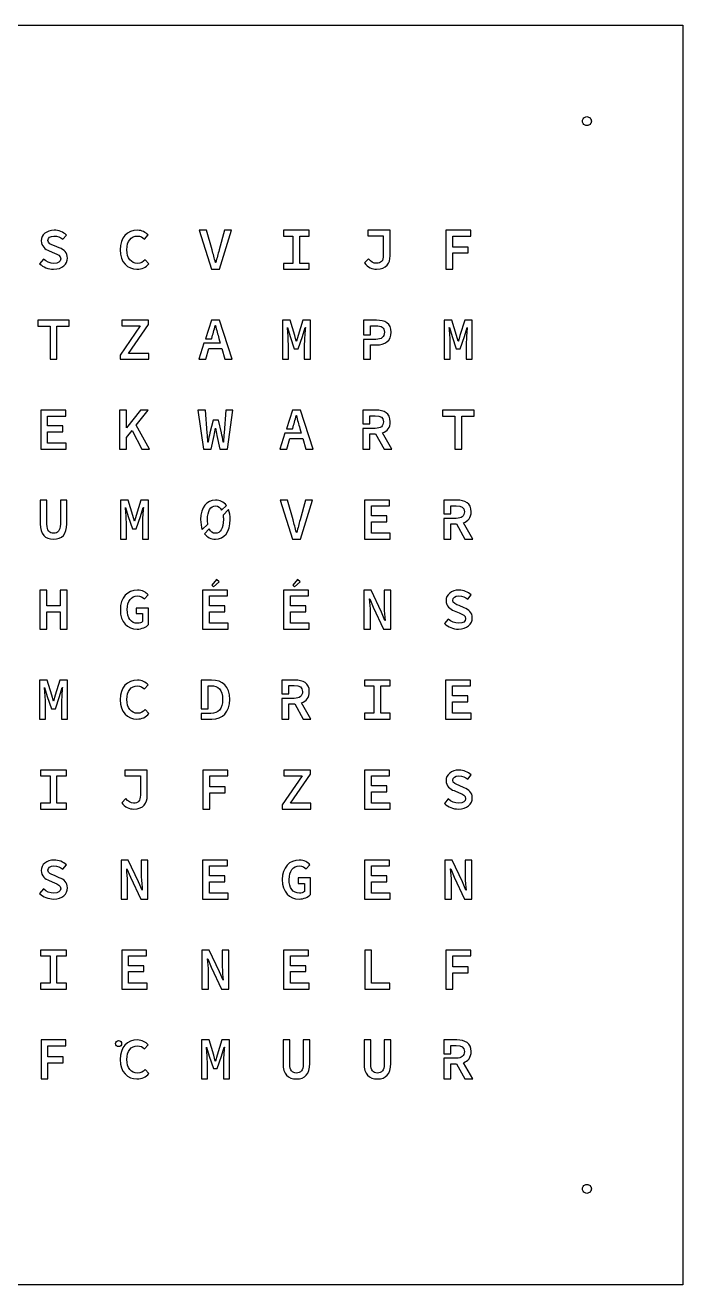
# Model space of a CAD drawing. Extents: x 10 to 430, y 10 to 430.
# Drawn here: x 210.7 to 430, y 10 to 430 of the extents above; entities that cross this region are included whole.
import ezdxf

# ---------------------------------------------------------------- set-up
doc = ezdxf.new("R2010")
doc.units = 0
for name, color, linetype in [('border', 7, 'CONTINUOUS'), ('chars', 7, 'CONTINUOUS'), ('dots_outline', 7, 'CONTINUOUS')]:
    doc.layers.add(name, color=color, linetype=linetype)

msp = doc.modelspace()

# ---------------------------------------------------------------- linework, layer by layer
at = {"layer": 'border', "color": 7}
msp.add_lwpolyline([(10, 430), (430, 430), (430, 10), (10, 10)], close=True, dxfattribs=at)
at = {"layer": 'chars', "color": 7}
for points in [[(272.999285, 355.09254), (271.170545, 361.63229), (268.725585, 361.63229), (272.780625, 348.63229)], [(272.780625, 348.63229), (275.503865, 348.63229), (279.539035, 361.63229), (277.173585, 361.63229), (275.364725, 355.09254)], [(332.37781, 353.08274), (332.37781, 361.63229), (324.94088, 361.63229), (324.94088, 359.7389), (330.11355, 359.7389), (330.11355, 353.27794)], [(223.25768, 358.621963), (224.40812, 360.040843)], [(250.468595, 358.67949), (251.695735, 360.06002)], [(218.71343, 354.767981), (220.41992, 354.020193)], [(222.06889, 355.745857), (220.41992, 356.455297)], [(216.77686, 351.987745), (215.47302, 350.472996)], [(251.944995, 350.45382), (250.717855, 351.81518)], [(274.231695, 350.85859), (274.152195, 350.85859)], [(325.21415, 352.14581), (323.88682, 350.7404)], [(275.28547, 325.54977), (275.74281, 323.95969), (273.86489, 323.95969), (272.44275, 323.95969), (270.29353, 323.95969), (268.5665, 318.6324), (270.9121, 318.6324), (271.92599, 322.15053), (276.25957, 322.15053), (277.25331, 318.6324), (279.69812, 318.6324), (275.48443, 331.63212), (272.78073, 331.63212)], [(272.78073, 331.63212), (270.77982, 325.45937), (272.87427, 325.45937), (272.90007, 325.54977)], [(274.05297, 329.84305), (274.13257, 329.84305)], [(303.776035, 323.87997), (303.776035, 318.63226), (305.803555, 318.63226), (305.803555, 331.63226), (303.259215, 331.63226), (301.688875, 326.56345), (301.172055, 324.61544), (301.092555, 324.61544), (300.555865, 326.56345), (299.005405, 331.63226), (296.461065, 331.63226), (296.461125, 318.63226)], [(298.110965, 329.20718), (298.170565, 329.20718), (299.025305, 326.18578), (300.436615, 322.0711), (301.748545, 322.0711), (303.179735, 326.18578), (304.054355, 329.20718), (304.113955, 329.20718)], [(323.52071, 331.63238), (323.52071, 326.75154), (325.82651, 326.75154), (325.82651, 329.7834), (327.61555, 329.7834)], [(327.79435, 331.63238), (323.52071, 331.63238)], [(357.776045, 323.87997), (357.776045, 318.63226), (359.803565, 318.63226), (359.803565, 331.63226), (357.259225, 331.63226), (355.688885, 326.56345), (355.172065, 324.61544), (355.092565, 324.61544), (354.555875, 326.56345), (353.005415, 331.63226), (350.461075, 331.63226), (350.461135, 318.63226)], [(352.110975, 329.20718), (352.170575, 329.20718), (353.025315, 326.18578), (354.436625, 322.0711), (355.748555, 322.0711), (357.179745, 326.18578), (358.054365, 329.20718), (358.113965, 329.20718)], [(296.461125, 318.63226), (298.448885, 318.63226), (298.448885, 323.87997)], [(327.61555, 325.25137), (325.82651, 325.25137), (323.52071, 325.25137), (323.52071, 318.63214), (325.82651, 318.63214), (325.82651, 323.40291), (327.79435, 323.40291)], [(350.461135, 318.63226), (352.448895, 318.63226), (352.448895, 323.87997)], [(271.42895, 294.09865), (270.772987, 301.63229), (268.308155, 301.63229), (270.156779, 288.63229)], [(276.120079, 294.09865), (275.106318, 298.31272), (273.37696, 298.31272), (272.303565, 294.09865)], [(274.589498, 293.24391), (275.603259, 288.63229), (278.207235, 288.63229), (279.95647, 301.63229), (277.630782, 301.63229), (276.994697, 294.09865)], [(302.28547, 295.5498), (302.74281, 293.95972), (300.86489, 293.95972), (299.44275, 293.95972), (297.29353, 293.95972), (295.5665, 288.63243), (297.9121, 288.63243), (298.92599, 292.15056), (303.25957, 292.15056), (304.25331, 288.63243), (306.69812, 288.63243), (302.48443, 301.63215), (299.78073, 301.63215)], [(299.78073, 301.63215), (297.77982, 295.4594), (299.87427, 295.4594), (299.90007, 295.5498)], [(301.05297, 299.84308), (301.13257, 299.84308)], [(323.31192, 301.63215), (323.31192, 297.04948), (325.61775, 297.04948), (325.61775, 299.78368), (327.40677, 299.78368)], [(327.64553, 301.63215), (323.31192, 301.63215)], [(274.112437, 295.66899), (274.172067, 295.66899)], [(327.40677, 295.54983), (325.61775, 295.54983), (323.31192, 295.54983), (323.31192, 288.63243), (325.61775, 288.63243), (325.61775, 293.72101), (327.56594, 293.72101), (330.34872, 288.63243), (332.9527, 288.63243), (329.85157, 294.05897)], [(270.156779, 288.63229), (272.720999, 288.63229), (273.714883, 293.24391)], [(271.66748, 290.97786), (271.60785, 290.97786)], [(276.835675, 290.97786), (276.756165, 290.97786)], [(217.94613, 263.570708), (217.94613, 271.63227), (215.68186, 271.63227), (215.68186, 263.746384)], [(224.58276, 263.746384), (224.58276, 271.63227), (222.4161, 271.63227), (222.4161, 263.570708)], [(249.77603, 263.87998), (249.77603, 258.63227), (251.80355, 258.63227), (251.80355, 271.63227), (249.25921, 271.63227), (247.68887, 266.56346), (247.17205, 264.61545), (247.09255, 264.61545), (246.55586, 266.56346), (245.00541, 271.63227), (242.46107, 271.63227), (242.46113, 258.63227)], [(244.11097, 269.20719), (244.17057, 269.20719), (245.02531, 266.18579), (246.43662, 262.07111), (247.74854, 262.07111), (249.17973, 266.18579), (250.05435, 269.20719), (250.11395, 269.20719)], [(276.19912, 268.25973), (277.77783, 269.83844)], [(299.999285, 265.09252), (298.170545, 271.63227), (295.725585, 271.63227), (299.780625, 258.63227)], [(299.780625, 258.63227), (302.503865, 258.63227), (306.539035, 271.63227), (304.173585, 271.63227), (302.364725, 265.09252)], [(350.31193, 271.63213), (350.31193, 267.04946), (352.61776, 267.04946), (352.61776, 269.78366), (354.40678, 269.78366)], [(354.64554, 271.63213), (350.31193, 271.63213)], [(278.52095, 268.46023), (276.67919, 266.61848)], [(354.40678, 265.54981), (352.61776, 265.54981), (350.31193, 265.54981), (350.31193, 258.63241), (352.61776, 258.63241), (352.61776, 263.72099), (354.56595, 263.72099), (357.34873, 258.63241), (359.95271, 258.63241), (356.85158, 264.05895)], [(242.46113, 258.63227), (244.44889, 258.63227), (244.44889, 263.87998)], [(269.75712, 261.81774), (271.59423, 263.65484)], [(272.07738, 262.0167), (270.49972, 260.43902)], [(301.231695, 260.85857), (301.152195, 260.85857)], [(250.43024, 238.67949), (251.65738, 240.06002)], [(330.73627, 231.554309), (330.67667, 231.554309), (329.50388, 234.337183), (326.06505, 241.63229), (323.63997, 241.63229), (323.63997, 228.63229)], [(325.52835, 238.710272), (325.58795, 238.710272), (326.76073, 235.947275), (330.19957, 228.63229), (332.62465, 228.63229), (332.62465, 241.63229), (330.41823, 241.63229), (330.41823, 235.98703)], [(358.25769, 238.62197), (359.40813, 240.04085)], [(251.84912, 230.12786), (251.84912, 235.64999), (247.66917, 235.64999), (247.66917, 233.82845), (249.83584, 233.82845), (249.83584, 231.12492)], [(357.0689, 235.74586), (355.41993, 236.4553)], [(323.63997, 228.63229), (325.84639, 228.63229), (325.84639, 234.317306)], [(351.77687, 231.98775), (350.47303, 230.473)], [(353.71344, 234.76799), (355.41993, 234.0202)], [(222.77604, 203.88001), (222.77604, 198.6323), (224.80356, 198.6323), (224.80356, 211.6323), (222.25922, 211.6323), (220.68888, 206.56349), (220.17206, 204.61548), (220.09256, 204.61548), (219.55587, 206.56349), (218.00541, 211.6323), (215.46107, 211.6323), (215.46113, 198.6323)], [(250.468595, 208.6795), (251.695735, 210.06003)], [(269.3618, 211.63242), (269.3618, 202.00097), (271.6676, 202.00097), (271.6676, 209.7638), (272.64118, 209.7638)], [(272.78071, 211.63242), (269.3618, 211.63242)], [(296.31192, 211.63216), (296.31192, 207.04949), (298.61775, 207.04949), (298.61775, 209.78369), (300.40677, 209.78369)], [(300.64553, 211.63216), (296.31192, 211.63216)], [(217.11097, 209.20722), (217.17057, 209.20722), (218.02531, 206.18582), (219.43662, 202.07114), (220.74855, 202.07114), (222.17974, 206.18582), (223.05436, 209.20722), (223.11396, 209.20722)], [(215.46113, 198.6323), (217.44889, 198.6323), (217.44889, 203.88001)], [(251.944995, 200.45383), (250.717855, 201.81519)], [(300.40677, 205.54984), (298.61775, 205.54984), (296.31192, 205.54984), (296.31192, 198.63244), (298.61775, 198.63244), (298.61775, 203.72102), (300.56594, 203.72102), (303.34872, 198.63244), (305.9527, 198.63244), (302.85157, 204.05898)], [(272.64118, 200.5008), (271.6676, 200.5008), (269.3618, 200.5008), (269.3618, 198.63218), (272.90008, 198.63218)], [(251.377805, 173.08273), (251.377805, 181.63228), (243.940875, 181.63228), (243.940875, 179.73889), (249.113545, 179.73889), (249.113545, 173.27793)], [(357.0689, 175.74585), (355.41993, 176.45529)], [(358.25769, 178.62196), (359.40813, 180.04084)], [(353.71344, 174.76798), (355.41993, 174.02019)], [(244.214145, 172.1458), (242.886815, 170.74039)], [(351.77687, 171.98774), (350.47303, 170.47299)], [(249.73627, 141.554308), (249.67667, 141.554308), (248.50388, 144.337182), (245.06505, 151.632289), (242.63997, 151.632289), (242.63997, 138.632289)], [(244.52835, 148.710271), (244.58795, 148.710271), (245.76073, 145.947274), (249.19957, 138.632289), (251.62465, 138.632289), (251.62465, 151.632289), (249.41823, 151.632289), (249.41823, 145.987029)], [(357.73628, 141.554308), (357.67668, 141.554308), (356.50389, 144.337182), (353.06506, 151.632289), (350.63998, 151.632289), (350.63998, 138.632289)], [(352.52836, 148.710271), (352.58796, 148.710271), (353.76074, 145.947274), (357.19958, 138.632289), (359.62466, 138.632289), (359.62466, 151.632289), (357.41824, 151.632289), (357.41824, 145.987029)], [(223.25768, 148.62197), (224.40812, 150.04085)], [(304.43024, 148.67949), (305.65738, 150.06002)], [(218.71343, 144.76799), (220.41992, 144.0202)], [(222.06889, 145.74586), (220.41992, 146.4553)], [(242.63997, 138.632289), (244.84639, 138.632289), (244.84639, 144.317305)], [(305.84912, 140.12786), (305.84912, 145.64999), (301.66917, 145.64999), (301.66917, 143.82845), (303.83584, 143.82845), (303.83584, 141.12492)], [(350.63998, 138.632289), (352.8464, 138.632289), (352.8464, 144.317305)], [(216.77686, 141.98775), (215.47302, 140.473)], [(276.73627, 111.554308), (276.67667, 111.554308), (275.50388, 114.337182), (272.06505, 121.632289), (269.63997, 121.632289), (269.63997, 108.632289)], [(271.52835, 118.710271), (271.58795, 118.710271), (272.76073, 115.947274), (276.19957, 108.632289), (278.62465, 108.632289), (278.62465, 121.632289), (276.41823, 121.632289), (276.41823, 115.987029)], [(269.63997, 108.632289), (271.84639, 108.632289), (271.84639, 114.317305)], [(250.468595, 88.67949), (251.695735, 90.06002)], [(276.776035, 83.88), (276.776035, 78.63229), (278.803555, 78.63229), (278.803555, 91.63229), (276.259215, 91.63229), (274.688875, 86.56348), (274.172055, 84.61547), (274.092555, 84.61547), (273.555865, 86.56348), (272.005405, 91.63229), (269.461065, 91.63229), (269.461125, 78.63229)], [(271.110965, 89.20721), (271.170565, 89.20721), (272.025305, 86.18581), (273.436615, 82.07113), (274.748545, 82.07113), (276.179735, 86.18581), (277.054355, 89.20721), (277.113955, 89.20721)], [(298.94613, 83.570728), (298.94613, 91.63229), (296.68186, 91.63229), (296.68186, 83.746404)], [(305.58276, 83.746404), (305.58276, 91.63229), (303.4161, 91.63229), (303.4161, 83.570728)], [(325.94613, 83.570728), (325.94613, 91.63229), (323.68186, 91.63229), (323.68186, 83.746404)], [(332.58276, 83.746404), (332.58276, 91.63229), (330.4161, 91.63229), (330.4161, 83.570728)], [(350.31193, 91.63215), (350.31193, 87.04948), (352.61776, 87.04948), (352.61776, 89.78368), (354.40678, 89.78368)], [(354.64554, 91.63215), (350.31193, 91.63215)], [(354.40678, 85.54983), (352.61776, 85.54983), (350.31193, 85.54983), (350.31193, 78.63243), (352.61776, 78.63243), (352.61776, 83.72101), (354.56595, 83.72101), (357.34873, 78.63243), (359.95271, 78.63243), (356.85158, 84.05897)], [(251.944995, 80.45382), (250.717855, 81.81518)], [(269.461125, 78.63229), (271.448885, 78.63229), (271.448885, 83.88)]]:
    msp.add_lwpolyline(points, dxfattribs=at)
for points in [[(296.83873, 348.632289), (305.42589, 348.632289), (305.42589, 350.580302), (302.28521, 350.580302), (302.28521, 359.684277), (305.42589, 359.684277), (305.42589, 361.632289), (296.83873, 361.632289), (296.83873, 359.684277), (299.9794, 359.684277), (299.9794, 350.580302), (296.83873, 350.580302)], [(350.97789, 348.63229), (353.2837, 348.63229), (353.2837, 354.0589), (358.39226, 354.0589), (358.39226, 356.00691), (353.2837, 356.00691), (353.2837, 359.68428), (359.28675, 359.68428), (359.28675, 361.63229), (350.97789, 361.63229)], [(220.15149, 348.632288)], [(247.956795, 348.63229)], [(327.86881, 348.63229)], [(218.9794, 318.63226), (221.28521, 318.63226), (221.28521, 329.68425), (225.38002, 329.68425), (225.38002, 331.63226), (214.8846, 331.63226), (214.8846, 329.68425), (218.9794, 329.68425)], [(242.34179, 318.63226), (251.92283, 318.63226), (251.92283, 320.58028), (245.16442, 320.58028), (251.84331, 330.24083), (251.84331, 331.63226), (242.93812, 331.63226), (242.93812, 329.70413), (249.00081, 329.70413), (242.34179, 320.0237)], [(215.868545, 288.63229), (224.396075, 288.63229), (224.396075, 290.58031), (218.174355, 290.58031), (218.174355, 294.4167), (223.282925, 294.4167), (223.282925, 296.36471), (218.174355, 296.36471), (218.174355, 299.68428), (224.197295, 299.68428), (224.197295, 301.63229), (215.868545, 301.63229)], [(242.113198, 288.63229), (244.458763, 288.63229), (244.458763, 292.46868), (246.307387, 294.81425), (249.587204, 288.63229), (252.151424, 288.63229), (247.718702, 296.58336), (251.733993, 301.63229), (249.149895, 301.63229), (244.518396, 295.72862), (244.458766, 295.72862), (244.458766, 301.63229), (242.113201, 301.63229)], [(353.97941, 288.63229), (356.28522, 288.63229), (356.28522, 299.684278), (360.38003, 299.684278), (360.38003, 301.63229), (349.88461, 301.63229), (349.88461, 299.684278), (353.97941, 299.684278)], [(274.13206, 271.63213)], [(323.868545, 258.63227), (332.396075, 258.63227), (332.396075, 260.580282), (326.174355, 260.580282), (326.174355, 264.416673), (331.282925, 264.416673), (331.282925, 266.364686), (326.174355, 266.364686), (326.174355, 269.684258), (332.197295, 269.684258), (332.197295, 271.63227), (323.868545, 271.63227)], [(278.52093, 268.46023)], [(220.15183, 258.63227)], [(273.53435, 242.703751), (275.33352, 244.344168), (274.48685, 245.159085), (272.9311, 243.307001)], [(300.53435, 242.703751), (302.33352, 244.344168), (301.48685, 245.159085), (299.9311, 243.307001)], [(215.600204, 228.63229), (217.906015, 228.63229), (217.906015, 234.39682), (222.358614, 234.39682), (222.358614, 228.63229), (224.664425, 228.63229), (224.664425, 241.63229), (222.358614, 241.63229), (222.358614, 236.40447), (217.906015, 236.40447), (217.906015, 241.63229), (215.600204, 241.63229)], [(269.86855, 228.63229), (278.396073, 228.63229), (278.396073, 230.580302), (272.17436, 230.580302), (272.17436, 234.416694), (277.282923, 234.416694), (277.282923, 236.364706), (272.17436, 236.364706), (272.17436, 239.684278), (278.197296, 239.684278), (278.197296, 241.63229), (269.86855, 241.63229)], [(296.86855, 228.63229), (305.396073, 228.63229), (305.396073, 230.580302), (299.17436, 230.580302), (299.17436, 234.416694), (304.282923, 234.416694), (304.282923, 236.364706), (299.17436, 236.364706), (299.17436, 239.684278), (305.197296, 239.684278), (305.197296, 241.63229), (296.86855, 241.63229)], [(248.01431, 228.63229)], [(355.1515, 228.63229)], [(323.83874, 198.6323), (332.42589, 198.6323), (332.42589, 200.580312), (329.28522, 200.580312), (329.28522, 209.684288), (332.42589, 209.684288), (332.42589, 211.6323), (323.83874, 211.6323), (323.83874, 209.684288), (326.97941, 209.684288), (326.97941, 200.580312), (323.83874, 200.580312)], [(350.86856, 198.6323), (359.39609, 198.6323), (359.39609, 200.580312), (353.17437, 200.580312), (353.17437, 204.416703), (358.28294, 204.416703), (358.28294, 206.364716), (353.17437, 206.364716), (353.17437, 209.684288), (359.19731, 209.684288), (359.19731, 211.6323), (350.86856, 211.6323)], [(247.956795, 198.6323)], [(215.83873, 168.63228), (224.42589, 168.63228), (224.42589, 170.580293), (221.28521, 170.580293), (221.28521, 179.684268), (224.42589, 179.684268), (224.42589, 181.63228), (215.83873, 181.63228), (215.83873, 179.684268), (218.9794, 179.684268), (218.9794, 170.580293), (215.83873, 170.580293)], [(269.97788, 168.63228), (272.28369, 168.63228), (272.28369, 174.05889), (277.39225, 174.05889), (277.39225, 176.0069), (272.28369, 176.0069), (272.28369, 179.68427), (278.28674, 179.68427), (278.28674, 181.63228), (269.97788, 181.63228)], [(296.341793, 168.63228), (305.922833, 168.63228), (305.922833, 170.5803), (299.164423, 170.5803), (305.843322, 180.24085), (305.843322, 181.63228), (296.938123, 181.63228), (296.938123, 179.70415), (303.000815, 179.70415), (296.341793, 170.02372)], [(323.868545, 168.63228), (332.396075, 168.63228), (332.396075, 170.580292), (326.174355, 170.580292), (326.174355, 174.416683), (331.282925, 174.416683), (331.282925, 176.364696), (326.174355, 176.364696), (326.174355, 179.684268), (332.197295, 179.684268), (332.197295, 181.63228), (323.868545, 181.63228)], [(246.868805, 168.63228)], [(355.1515, 168.63228)], [(269.868545, 138.63229), (278.396075, 138.63229), (278.396075, 140.580302), (272.174355, 140.580302), (272.174355, 144.416693), (277.282925, 144.416693), (277.282925, 146.364706), (272.174355, 146.364706), (272.174355, 149.684278), (278.197295, 149.684278), (278.197295, 151.63229), (269.868545, 151.63229)], [(323.868545, 138.63229), (332.396075, 138.63229), (332.396075, 140.580302), (326.174355, 140.580302), (326.174355, 144.416693), (331.282925, 144.416693), (331.282925, 146.364706), (326.174355, 146.364706), (326.174355, 149.684278), (332.197295, 149.684278), (332.197295, 151.63229), (323.868545, 151.63229)], [(220.15149, 138.63229)], [(302.01431, 138.63229)], [(215.838735, 108.63229), (224.425885, 108.63229), (224.425885, 110.58031), (221.285215, 110.58031), (221.285215, 119.68428), (224.425885, 119.68428), (224.425885, 121.63229), (215.838735, 121.63229), (215.838735, 119.68428), (218.979405, 119.68428), (218.979405, 110.58031), (215.838735, 110.58031)], [(242.86855, 108.632289), (251.39607, 108.632289), (251.39607, 110.580302), (245.17436, 110.580302), (245.17436, 114.416693), (250.28292, 114.416693), (250.28292, 116.364705), (245.17436, 116.364705), (245.17436, 119.684277), (251.1973, 119.684277), (251.1973, 121.632289), (242.86855, 121.632289)], [(296.868545, 108.632294), (305.396075, 108.632294), (305.396075, 110.580306), (299.174355, 110.580306), (299.174355, 114.416697), (304.282925, 114.416697), (304.282925, 116.36471), (299.174355, 116.36471), (299.174355, 119.684282), (305.197295, 119.684282), (305.197295, 121.632294), (296.868545, 121.632294)], [(323.93812, 108.63229), (332.3265, 108.63229), (332.3265, 110.58031), (326.22405, 110.58031), (326.22405, 121.63229), (323.93812, 121.63229)], [(350.97789, 108.632294), (353.2837, 108.632294), (353.2837, 114.058899), (358.39226, 114.058899), (358.39226, 116.006912), (353.2837, 116.006912), (353.2837, 119.684282), (359.28675, 119.684282), (359.28675, 121.632294), (350.97789, 121.632294)], [(215.97788, 78.632294), (218.28369, 78.632294), (218.28369, 84.058899), (223.39225, 84.058899), (223.39225, 86.006912), (218.28369, 86.006912), (218.28369, 89.684282), (224.28674, 89.684282), (224.28674, 91.632294), (215.97788, 91.632294)], [(242.840997, 90.424)], [(247.956795, 78.63229)], [(301.15183, 78.63229)], [(328.15183, 78.63229)]]:
    msp.add_lwpolyline(points, close=True, dxfattribs=at)
for points in [[(220.38158, 361.632288), (217.83143, 361.632288), (216.02907, 360.098365), (216.02907, 358.104264)], [(224.40812, 360.040843), (223.37273, 361.018719), (221.9155, 361.632288), (220.38158, 361.632288)], [(248.110185, 361.63229), (244.793075, 361.63229), (242.319625, 359.19718), (242.319625, 355.09394)], [(251.695735, 360.06002), (250.909595, 360.8845), (249.663285, 361.63229), (248.110185, 361.63229)], [(216.02907, 358.104264), (216.02907, 356.263556), (217.39042, 355.28568), (218.71343, 354.767981)], [(218.27243, 358.219309), (218.27243, 359.158837), (219.07774, 359.69571), (220.26653, 359.69571)], [(220.41992, 356.455297), (219.28865, 356.8963), (218.27243, 357.260606), (218.27243, 358.219309)], [(220.26653, 359.69571), (221.53202, 359.69571), (222.41402, 359.293055), (223.25768, 358.621963)], [(244.601335, 355.15146), (244.601335, 357.97005), (246.020215, 359.69571), (248.110185, 359.69571)], [(248.110185, 359.69571), (249.088065, 359.69571), (249.835855, 359.29305), (250.468595, 358.67949)], [(220.41992, 354.020193), (221.66624, 353.502494), (222.52907, 353.19571), (222.52907, 352.083615)], [(224.7916, 352.352052), (224.7916, 354.173586), (223.66034, 355.113114), (222.06889, 355.745857)], [(242.319625, 355.09394), (242.319625, 350.93317), (244.850605, 348.63229), (247.956795, 348.63229)], [(248.167705, 350.56887), (246.020215, 350.56887), (244.601335, 352.29453), (244.601335, 355.15146)], [(274.152195, 350.85859), (273.714885, 352.34942), (273.416715, 353.62159), (272.999285, 355.09254)], [(275.364725, 355.09254), (274.967165, 353.62159), (274.669005, 352.34942), (274.231695, 350.85859)], [(330.11355, 353.27794), (330.11355, 351.34551), (329.37181, 350.60376), (327.81025, 350.60376)], [(327.86881, 348.63229), (331.22616, 348.63229), (332.37781, 350.6428), (332.37781, 353.08274)], [(215.47302, 350.472996), (216.71933, 349.303379), (218.38747, 348.632288), (220.15149, 348.632288)], [(220.28571, 350.568866), (218.9627, 350.568866), (217.71638, 351.144087), (216.77686, 351.987745)], [(220.15149, 348.632288), (223.06594, 348.632288), (224.7916, 350.319603), (224.7916, 352.352052)], [(222.52907, 352.083615), (222.52907, 351.201609), (221.74293, 350.568866), (220.28571, 350.568866)], [(247.956795, 348.63229), (249.624935, 348.63229), (250.947945, 349.2842), (251.944995, 350.45382)], [(250.717855, 351.81518), (250.008415, 351.02904), (249.183935, 350.56887), (248.167705, 350.56887)], [(323.88682, 350.7404), (324.88232, 349.2374), (326.4634, 348.63229), (327.86881, 348.63229)], [(327.81025, 350.60376), (326.89283, 350.60376), (325.95589, 351.11127), (325.21415, 352.14581)], [(272.90007, 325.54977), (273.29763, 326.92133), (273.69517, 328.39198), (274.05297, 329.84305)], [(274.13257, 329.84305), (274.49037, 328.39198), (274.9078, 326.92133), (275.28547, 325.54977)], [(298.448885, 323.87997), (298.448885, 325.25153), (298.250115, 327.93501), (298.110965, 329.20718)], [(304.113955, 329.20718), (303.994685, 327.93501), (303.776035, 325.25153), (303.776035, 323.87997)], [(327.61555, 329.7834), (329.50392, 329.7834), (330.47791, 329.24657), (330.47791, 327.6166)], [(330.47791, 327.6166), (330.47791, 326.02638), (329.54368, 325.25137), (327.61555, 325.25137)], [(332.74391, 327.6166), (332.74391, 330.638), (330.63685, 331.63238), (327.79435, 331.63238)], [(327.79435, 323.40291), (330.5971, 323.40291), (332.74391, 324.73434), (332.74391, 327.6166)], [(352.448895, 323.87997), (352.448895, 325.25153), (352.250125, 327.93501), (352.110975, 329.20718)], [(358.113965, 329.20718), (357.994695, 327.93501), (357.776045, 325.25153), (357.776045, 323.87997)], [(299.90007, 295.5498), (300.29763, 296.92136), (300.69517, 298.39201), (301.05297, 299.84308)], [(301.13257, 299.84308), (301.49037, 298.39201), (301.9078, 296.92136), (302.28547, 295.5498)], [(327.40677, 299.78368), (329.19575, 299.78368), (330.16993, 299.26688), (330.16993, 297.77605)], [(332.43592, 297.77605), (332.43592, 300.67819), (330.34889, 301.63215), (327.64553, 301.63215)], [(271.60785, 290.97786), (271.56809, 292.1904), (271.50846, 293.00538), (271.42895, 294.09865)], [(272.303565, 294.09865), (272.065033, 293.00538), (271.886134, 292.1904), (271.66748, 290.97786)], [(273.714883, 293.24391), (273.893782, 294.0589), (273.993171, 294.87388), (274.112437, 295.66899)], [(274.172067, 295.66899), (274.251577, 294.87388), (274.410599, 294.0589), (274.589498, 293.24391)], [(276.756165, 290.97786), (276.557388, 292.21028), (276.378489, 293.02526), (276.120079, 294.09865)], [(276.994697, 294.09865), (276.915187, 293.02526), (276.895307, 292.21028), (276.835675, 290.97786)], [(330.16993, 297.77605), (330.16993, 296.3051), (329.19575, 295.54983), (327.40677, 295.54983)], [(329.85157, 294.05897), (331.40207, 294.59566), (332.43592, 295.80817), (332.43592, 297.77605)], [(244.44889, 263.87998), (244.44889, 265.25154), (244.25012, 267.93502), (244.11097, 269.20719)], [(250.11395, 269.20719), (249.99468, 267.93502), (249.77603, 265.25154), (249.77603, 263.87998)], [(274.13206, 271.63213), (271.2176, 271.63213), (269.2047, 269.31205), (269.2047, 265.18963)], [(271.48623, 265.18963), (271.48623, 268.06574), (272.52144, 269.69582), (274.13206, 269.69582)], [(277.77783, 269.83844), (276.9064, 271.00935), (275.64029, 271.63213), (274.13206, 271.63213)], [(274.13206, 269.69582), (275.02381, 269.69582), (275.73813, 269.19388), (276.19912, 268.25973)], [(354.40678, 269.78366), (356.19576, 269.78366), (357.16994, 269.26686), (357.16994, 267.77603)], [(359.43593, 267.77603), (359.43593, 270.67817), (357.3489, 271.63213), (354.64554, 271.63213)], [(269.2047, 265.18963), (269.2047, 263.88179), (269.40012, 262.75283), (269.75712, 261.81774)], [(271.59423, 263.65484), (271.52323, 264.11888), (271.48623, 264.63106), (271.48623, 265.18963)], [(276.77839, 265.18963), (276.77839, 262.23683), (275.74268, 260.56872), (274.13204, 260.56872)], [(274.13205, 258.63241), (277.04649, 258.63241), (279.05992, 260.99052), (279.05992, 265.18963)], [(276.67919, 266.61848), (276.74369, 266.18355), (276.77839, 265.70767), (276.77839, 265.18963)], [(279.05992, 265.18963), (279.05992, 266.45542), (278.86836, 267.54928), (278.52093, 268.46023)], [(301.152195, 260.85857), (300.714885, 262.3494), (300.416715, 263.62157), (299.999285, 265.09252)], [(302.364725, 265.09252), (301.967165, 263.62157), (301.669005, 262.3494), (301.231695, 260.85857)], [(357.16994, 267.77603), (357.16994, 266.30508), (356.19576, 265.54981), (354.40678, 265.54981)], [(356.85158, 264.05895), (358.40208, 264.59564), (359.43593, 265.80815), (359.43593, 267.77603)], [(215.68186, 263.746384), (215.68186, 260.25239), (217.36054, 258.63227), (220.15183, 258.63227)], [(220.15183, 260.603741), (218.78547, 260.603741), (217.94613, 261.482119), (217.94613, 263.570708)], [(220.15183, 258.63227), (222.96264, 258.63227), (224.58276, 260.25239), (224.58276, 263.746384)], [(222.4161, 263.570708), (222.4161, 261.482119), (221.53772, 260.603741), (220.15183, 260.603741)], [(270.49972, 260.43902), (271.37069, 259.25892), (272.63123, 258.63241), (274.13205, 258.63241)], [(274.13204, 260.56872), (273.24775, 260.56872), (272.53872, 261.07446), (272.07738, 262.0167)], [(248.11018, 241.63229), (244.85059, 241.63229), (242.41549, 239.21636), (242.41549, 235.09394)], [(244.71637, 235.15146), (244.71637, 237.97005), (246.11608, 239.69571), (248.11018, 239.69571)], [(251.65738, 240.06002), (250.90959, 240.84615), (249.77832, 241.63229), (248.11018, 241.63229)], [(248.11018, 239.69571), (249.2031, 239.69571), (249.85502, 239.27388), (250.43024, 238.67949)], [(355.38159, 241.63229), (352.83144, 241.63229), (351.02908, 240.09837), (351.02908, 238.10427)], [(353.27244, 238.21931), (353.27244, 239.15884), (354.07775, 239.69571), (355.26654, 239.69571)], [(355.26654, 239.69571), (356.53203, 239.69571), (357.41403, 239.29306), (358.25769, 238.62197)], [(359.40813, 240.04085), (358.37274, 241.01872), (356.91551, 241.63229), (355.38159, 241.63229)], [(325.84639, 234.317306), (325.84639, 235.768376), (325.62774, 237.318835), (325.52835, 238.710272)], [(330.41823, 235.98703), (330.41823, 234.53596), (330.63688, 232.886113), (330.73627, 231.554309)], [(351.02908, 238.10427), (351.02908, 236.26356), (352.39043, 235.28568), (353.71344, 234.76799)], [(355.41993, 236.4553), (354.28866, 236.8963), (353.27244, 237.26061), (353.27244, 238.21931)], [(359.79161, 232.35206), (359.79161, 234.17359), (358.66035, 235.11312), (357.0689, 235.74586)], [(242.41549, 235.09394), (242.41549, 230.93317), (244.83142, 228.63229), (248.01431, 228.63229)], [(248.14853, 230.56887), (245.92434, 230.56887), (244.71637, 232.29453), (244.71637, 235.15146)], [(249.83584, 231.12492), (249.47153, 230.76061), (248.81962, 230.56887), (248.14853, 230.56887)], [(355.28572, 230.56887), (353.96271, 230.56887), (352.71639, 231.14409), (351.77687, 231.98775)], [(355.1515, 228.63229), (358.06595, 228.63229), (359.79161, 230.31961), (359.79161, 232.35206)], [(357.52908, 232.08362), (357.52908, 231.20161), (356.74294, 230.56887), (355.28572, 230.56887)], [(355.41993, 234.0202), (356.66625, 233.5025), (357.52908, 233.19571), (357.52908, 232.08362)], [(248.01431, 228.63229), (249.62493, 228.63229), (251.04381, 229.32256), (251.84912, 230.12786)], [(350.47303, 230.473), (351.71934, 229.30338), (353.38748, 228.63229), (355.1515, 228.63229)], [(248.110185, 211.6323), (244.793075, 211.6323), (242.319625, 209.19719), (242.319625, 205.09395)], [(251.695735, 210.06003), (250.909595, 210.88451), (249.663285, 211.6323), (248.110185, 211.6323)], [(278.90282, 205.19199), (278.90282, 209.48556), (276.6171, 211.63242), (272.78071, 211.63242)], [(305.43592, 207.77606), (305.43592, 210.6782), (303.34889, 211.63216), (300.64553, 211.63216)], [(217.44889, 203.88001), (217.44889, 205.25157), (217.25012, 207.93505), (217.11097, 209.20722)], [(223.11396, 209.20722), (222.99469, 207.93505), (222.77604, 205.25157), (222.77604, 203.88001)], [(244.601335, 205.15147), (244.601335, 207.97006), (246.020215, 209.69572), (248.110185, 209.69572)], [(248.110185, 209.69572), (249.088065, 209.69572), (249.835855, 209.29306), (250.468595, 208.6795)], [(272.64118, 209.7638), (275.12589, 209.7638), (276.53759, 208.37241), (276.53759, 205.19199)], [(300.40677, 209.78369), (302.19575, 209.78369), (303.16993, 209.26689), (303.16993, 207.77606)], [(303.16993, 207.77606), (303.16993, 206.30511), (302.19575, 205.54984), (300.40677, 205.54984)], [(302.85157, 204.05898), (304.40207, 204.59567), (305.43592, 205.80818), (305.43592, 207.77606)], [(242.319625, 205.09395), (242.319625, 200.93318), (244.850605, 198.6323), (247.956795, 198.6323)], [(248.167705, 200.56888), (246.020215, 200.56888), (244.601335, 202.29454), (244.601335, 205.15147)], [(250.717855, 201.81519), (250.008415, 201.02905), (249.183935, 200.56888), (248.167705, 200.56888)], [(276.53759, 205.19199), (276.53759, 201.99168), (275.12589, 200.5008), (272.64118, 200.5008)], [(272.90008, 198.63218), (276.6172, 198.63218), (278.90282, 200.87853), (278.90282, 205.19199)], [(247.956795, 198.6323), (249.624935, 198.6323), (250.947945, 199.28421), (251.944995, 200.45383)], [(355.38159, 181.63228), (352.83144, 181.63228), (351.02908, 180.09836), (351.02908, 178.10426)], [(359.40813, 180.04084), (358.37274, 181.01871), (356.91551, 181.63228), (355.38159, 181.63228)], [(351.02908, 178.10426), (351.02908, 176.26355), (352.39043, 175.28567), (353.71344, 174.76798)], [(353.27244, 178.2193), (353.27244, 179.15883), (354.07775, 179.6957), (355.26654, 179.6957)], [(355.41993, 176.45529), (354.28866, 176.89629), (353.27244, 177.2606), (353.27244, 178.2193)], [(355.26654, 179.6957), (356.53203, 179.6957), (357.41403, 179.29305), (358.25769, 178.62196)], [(249.113545, 173.27793), (249.113545, 171.3455), (248.371805, 170.60375), (246.810245, 170.60375)], [(246.868805, 168.63228), (250.226155, 168.63228), (251.377805, 170.64279), (251.377805, 173.08273)], [(355.1515, 168.63228), (358.06595, 168.63228), (359.79161, 170.3196), (359.79161, 172.35205)], [(355.41993, 174.02019), (356.66625, 173.50249), (357.52908, 173.1957), (357.52908, 172.08361)], [(359.79161, 172.35205), (359.79161, 174.17358), (358.66035, 175.11311), (357.0689, 175.74585)], [(242.886815, 170.74039), (243.882315, 169.23739), (245.463395, 168.63228), (246.868805, 168.63228)], [(246.810245, 170.60375), (245.892825, 170.60375), (244.955885, 171.11126), (244.214145, 172.1458)], [(350.47303, 170.47299), (351.71934, 169.30337), (353.38748, 168.63228), (355.1515, 168.63228)], [(355.28572, 170.56886), (353.96271, 170.56886), (352.71639, 171.14408), (351.77687, 171.98774)], [(357.52908, 172.08361), (357.52908, 171.2016), (356.74294, 170.56886), (355.28572, 170.56886)], [(220.38158, 151.63229), (217.83143, 151.63229), (216.02907, 150.09837), (216.02907, 148.10427)], [(224.40812, 150.04085), (223.37273, 151.01872), (221.9155, 151.63229), (220.38158, 151.63229)], [(302.11018, 151.63229), (298.85059, 151.63229), (296.41549, 149.21636), (296.41549, 145.09394)], [(305.65738, 150.06002), (304.90959, 150.84615), (303.77832, 151.63229), (302.11018, 151.63229)], [(216.02907, 148.10427), (216.02907, 146.26356), (217.39042, 145.28568), (218.71343, 144.76799)], [(218.27243, 148.21931), (218.27243, 149.15884), (219.07774, 149.69571), (220.26653, 149.69571)], [(220.41992, 146.4553), (219.28865, 146.8963), (218.27243, 147.26061), (218.27243, 148.21931)], [(220.26653, 149.69571), (221.53202, 149.69571), (222.41402, 149.29306), (223.25768, 148.62197)], [(244.84639, 144.317305), (244.84639, 145.768375), (244.62774, 147.318834), (244.52835, 148.710271)], [(298.71637, 145.15146), (298.71637, 147.97005), (300.11608, 149.69571), (302.11018, 149.69571)], [(302.11018, 149.69571), (303.2031, 149.69571), (303.85502, 149.27388), (304.43024, 148.67949)], [(352.8464, 144.317305), (352.8464, 145.768375), (352.62775, 147.318834), (352.52836, 148.710271)], [(220.41992, 144.0202), (221.66624, 143.5025), (222.52907, 143.19571), (222.52907, 142.08362)], [(224.7916, 142.35206), (224.7916, 144.17359), (223.66034, 145.11312), (222.06889, 145.74586)], [(249.41823, 145.987029), (249.41823, 144.535959), (249.63688, 142.886112), (249.73627, 141.554308)], [(296.41549, 145.09394), (296.41549, 140.93317), (298.83142, 138.63229), (302.01431, 138.63229)], [(302.14853, 140.56887), (299.92434, 140.56887), (298.71637, 142.29453), (298.71637, 145.15146)], [(357.41824, 145.987029), (357.41824, 144.535959), (357.63689, 142.886112), (357.73628, 141.554308)], [(215.47302, 140.473), (216.71933, 139.30338), (218.38747, 138.63229), (220.15149, 138.63229)], [(220.28571, 140.56887), (218.9627, 140.56887), (217.71638, 141.14409), (216.77686, 141.98775)], [(220.15149, 138.63229), (223.06594, 138.63229), (224.7916, 140.31961), (224.7916, 142.35206)], [(222.52907, 142.08362), (222.52907, 141.20161), (221.74293, 140.56887), (220.28571, 140.56887)], [(302.01431, 138.63229), (303.62493, 138.63229), (305.04381, 139.32256), (305.84912, 140.12786)], [(303.83584, 141.12492), (303.47153, 140.76061), (302.81962, 140.56887), (302.14853, 140.56887)], [(271.84639, 114.317305), (271.84639, 115.768375), (271.62774, 117.318834), (271.52835, 118.710271)], [(276.41823, 115.987029), (276.41823, 114.535959), (276.63688, 112.886112), (276.73627, 111.554308)], [(240.840997, 90.424), (240.840997, 90.689218), (240.946354, 90.943573), (241.13389, 91.131109)], [(241.133891, 89.716893), (240.946355, 89.904429), (240.840997, 90.158783), (240.840997, 90.424)], [(241.13389, 91.131109), (241.321427, 91.318646), (241.575781, 91.424003), (241.840997, 91.424001)], [(241.840997, 89.424001), (241.575781, 89.424), (241.321428, 89.529357), (241.133891, 89.716893)], [(241.840997, 91.424001), (242.106213, 91.424003), (242.360567, 91.318646), (242.548104, 91.131109)], [(242.548103, 89.716893), (242.360567, 89.529357), (242.106213, 89.424), (241.840997, 89.424001)], [(248.110185, 91.63229), (244.793075, 91.63229), (242.319625, 89.19718), (242.319625, 85.09394)], [(242.840997, 90.424), (242.840997, 90.158783), (242.73564, 89.904429), (242.548103, 89.716893)], [(242.548104, 91.131109), (242.73564, 90.943573), (242.840997, 90.689218), (242.840997, 90.424)], [(244.601335, 85.15146), (244.601335, 87.97005), (246.020215, 89.69571), (248.110185, 89.69571)], [(251.695735, 90.06002), (250.909595, 90.8845), (249.663285, 91.63229), (248.110185, 91.63229)], [(248.110185, 89.69571), (249.088065, 89.69571), (249.835855, 89.29305), (250.468595, 88.67949)], [(271.448885, 83.88), (271.448885, 85.25156), (271.250115, 87.93504), (271.110965, 89.20721)], [(277.113955, 89.20721), (276.994685, 87.93504), (276.776035, 85.25156), (276.776035, 83.88)], [(354.40678, 89.78368), (356.19576, 89.78368), (357.16994, 89.26688), (357.16994, 87.77605)], [(359.43593, 87.77605), (359.43593, 90.67819), (357.3489, 91.63215), (354.64554, 91.63215)], [(242.319625, 85.09394), (242.319625, 80.93317), (244.850605, 78.63229), (247.956795, 78.63229)], [(248.167705, 80.56887), (246.020215, 80.56887), (244.601335, 82.29453), (244.601335, 85.15146)], [(357.16994, 87.77605), (357.16994, 86.3051), (356.19576, 85.54983), (354.40678, 85.54983)], [(356.85158, 84.05897), (358.40208, 84.59566), (359.43593, 85.80817), (359.43593, 87.77605)], [(247.956795, 78.63229), (249.624935, 78.63229), (250.947945, 79.2842), (251.944995, 80.45382)], [(250.717855, 81.81518), (250.008415, 81.02904), (249.183935, 80.56887), (248.167705, 80.56887)], [(296.68186, 83.746404), (296.68186, 80.25241), (298.36054, 78.63229), (301.15183, 78.63229)], [(301.15183, 80.603761), (299.78547, 80.603761), (298.94613, 81.482139), (298.94613, 83.570728)], [(301.15183, 78.63229), (303.96264, 78.63229), (305.58276, 80.25241), (305.58276, 83.746404)], [(303.4161, 83.570728), (303.4161, 81.482139), (302.53772, 80.603761), (301.15183, 80.603761)], [(323.68186, 83.746404), (323.68186, 80.25241), (325.36054, 78.63229), (328.15183, 78.63229)], [(328.15183, 80.603761), (326.78547, 80.603761), (325.94613, 81.482139), (325.94613, 83.570728)], [(328.15183, 78.63229), (330.96264, 78.63229), (332.58276, 80.25241), (332.58276, 83.746404)], [(330.4161, 83.570728), (330.4161, 81.482139), (329.53772, 80.603761), (328.15183, 80.603761)]]:
    msp.add_open_spline(points, degree=3, dxfattribs=at)
at = {"layer": 'dots_outline', "color": 7}
for points in [[(399.5, 397.999996)], [(399.5, 42)]]:
    msp.add_lwpolyline(points, close=True, dxfattribs=at)
for points in [[(396.5, 397.999996), (396.5, 398.397821), (396.658035, 398.779352), (396.93934, 399.060656)], [(396.93934, 399.060656), (397.220644, 399.341961), (397.602175, 399.499996), (398, 399.499996)], [(398, 399.499996), (398.397825, 399.499996), (398.779356, 399.341961), (399.06066, 399.060656)], [(399.06066, 399.060656), (399.341965, 398.779352), (399.5, 398.397821), (399.5, 397.999996)], [(396.93934, 396.939336), (396.658035, 397.22064), (396.5, 397.602171), (396.5, 397.999996)], [(398, 396.499996), (397.602175, 396.499996), (397.220644, 396.658031), (396.93934, 396.939336)], [(399.06066, 396.939336), (398.779356, 396.658031), (398.397825, 396.499996), (398, 396.499996)], [(399.5, 397.999996), (399.5, 397.602171), (399.341965, 397.22064), (399.06066, 396.939336)], [(396.5, 42), (396.5, 42.397825), (396.658035, 42.779356), (396.93934, 43.06066)], [(396.93934, 40.93934), (396.658035, 41.220644), (396.5, 41.602175), (396.5, 42)], [(396.93934, 43.06066), (397.220644, 43.341965), (397.602175, 43.5), (398, 43.5)], [(398, 43.5), (398.397825, 43.5), (398.779356, 43.341965), (399.06066, 43.06066)], [(399.06066, 43.06066), (399.341965, 42.779356), (399.5, 42.397825), (399.5, 42)], [(399.5, 42), (399.5, 41.602175), (399.341965, 41.220644), (399.06066, 40.93934)], [(398, 40.5), (397.602175, 40.5), (397.220644, 40.658035), (396.93934, 40.93934)], [(399.06066, 40.93934), (398.779356, 40.658035), (398.397825, 40.5), (398, 40.5)]]:
    msp.add_open_spline(points, degree=3, dxfattribs=at)

doc.saveas('drawing.dxf')
